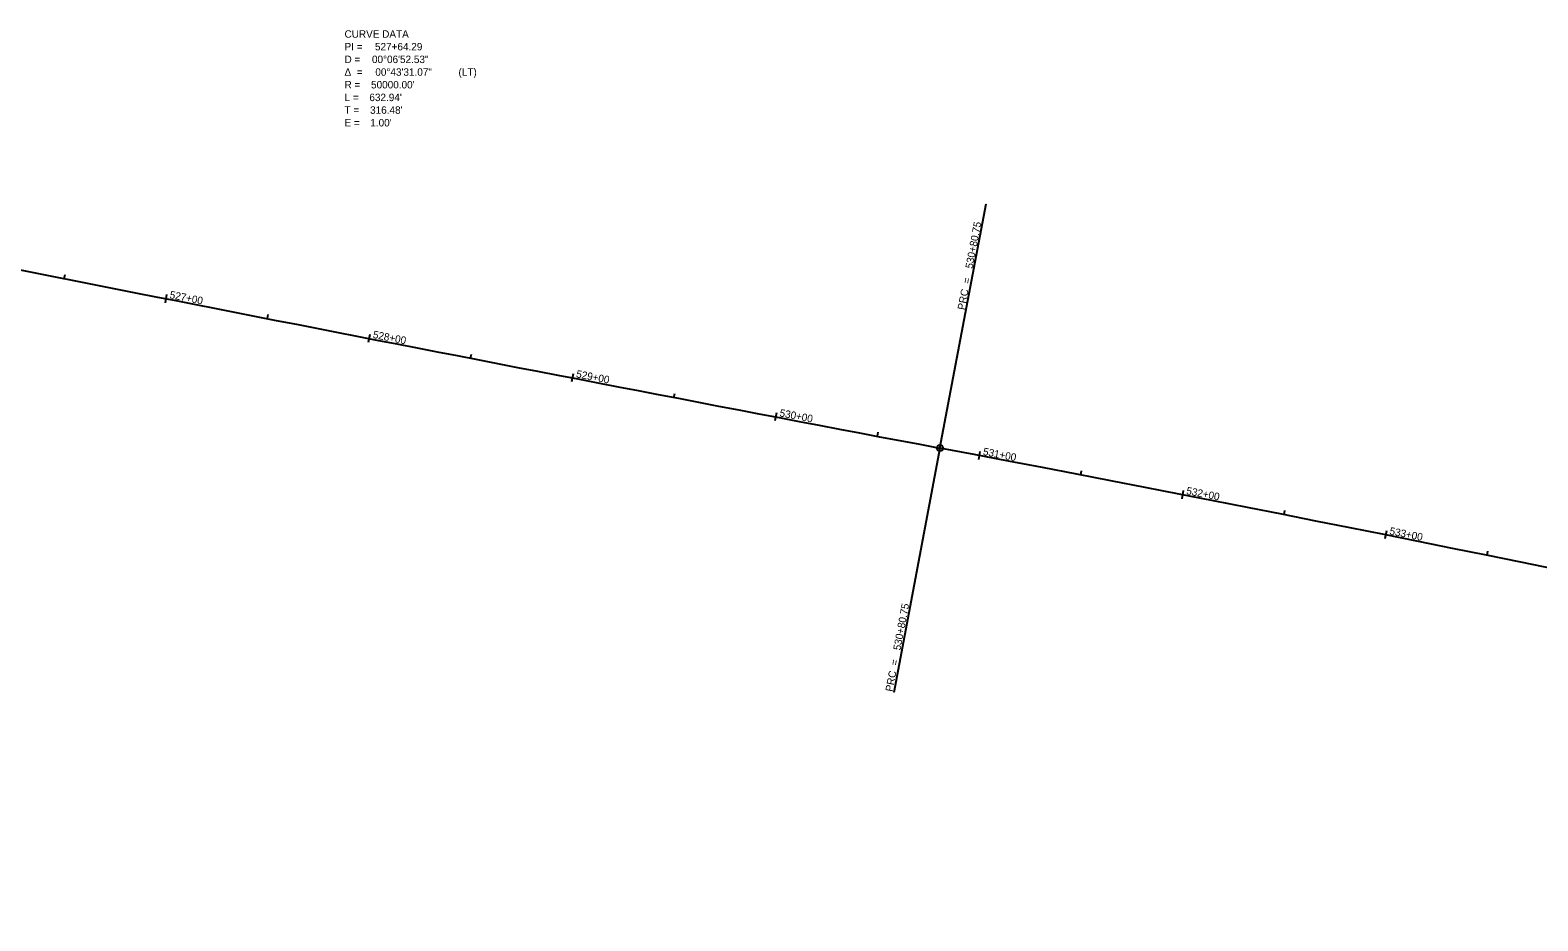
# Model space of a CAD drawing. Extents: x 1158481 to 1164419, y 610248 to 611824.
# Drawn here: x 1160710 to 1161438, y 610686 to 611116 of the extents above; entities that cross this region are included whole.
import ezdxf

# ---------------------------------------------------------------- set-up
doc = ezdxf.new("R2010")
doc.units = 0
for name, color, linetype in [('D_Roadway_Centerline_CurveData', 7, 'Continuous'), ('D_Roadway_Centerline_Flags', 7, 'Continuous'), ('D_Roadway_Centerline_Text', 7, 'Continuous'), ('SHET_Named_Boundary', 7, 'Continuous')]:
    doc.layers.add(name, color=color, linetype=linetype)

msp = doc.modelspace()

# ---------------------------------------------------------------- linework, layer by layer
at = {"layer": 'D_Roadway_Centerline_Flags'}
for p, q in [((1161149.01, 610913.82), (1161171.31, 611031.73)), ((1161171.31, 611031.73), (1161171.31, 611031.73)), ((1161149.01, 610913.82), (1161126.72, 610795.91)), ((1161149.01, 610913.82), (1161149.01, 610913.82)), ((1161126.72, 610795.91), (1161126.72, 610795.91))]:
    msp.add_line(p, q, dxfattribs=at)
msp.add_circle((1161149.01, 610913.82), 1.5, dxfattribs=at)
at = {"layer": 'D_Roadway_Centerline_Text'}
for p, q in [((1160726.11, 610995.67), (1160726.5, 610997.64)), ((1160775.55, 610987.95), (1160774.78, 610984.03)), ((1160824.22, 610976.34), (1160824.61, 610978.32)), ((1160873.68, 610968.73), (1160872.91, 610964.8)), ((1160922.38, 610957.21), (1160922.76, 610959.19)), ((1160971.85, 610949.7), (1160971.09, 610945.77)), ((1161020.57, 610938.28), (1161020.95, 610940.26)), ((1161070.05, 610930.86), (1161069.31, 610926.94)), ((1161118.8, 610919.55), (1161119.17, 610921.52)), ((1161168.3, 610912.21), (1161167.55, 610908.28)), ((1161217.03, 610900.84), (1161217.41, 610902.82)), ((1161266.5, 610893.29), (1161265.74, 610889.37)), ((1161315.18, 610881.68), (1161315.57, 610883.65)), ((1161364.61, 610873.88), (1161363.83, 610869.96)), ((1161413.23, 610862.03), (1161413.63, 610864))]:
    msp.add_line(p, q, dxfattribs=at)
at = {"layer": 'SHET_Named_Boundary'}
for centre, radius, start, end in [((1170437.61, 660043.47), 50000, 258.568558, 259.293856), ((1157433.57, 591261.97), 20000, 76.21133, 79.293856)]:
    msp.add_arc(centre, radius, start, end, dxfattribs=at)

# ---------------------------------------------------------------- texts
at = {"layer": 'D_Roadway_Centerline_CurveData'}
for s, p in [('CURVE DATA', (1160861.47, 611111.97)), ('PI = ', (1160861.47, 611105.85)), ('527+64.29', (1160876.17, 611105.85)), ('D = ', (1160861.47, 611099.73)), ('00°06\'52.53"', (1160874.71, 611099.73)), ('Δ  = ', (1160861.47, 611093.61)), ('00°43\'31.07"', (1160876.35, 611093.61)), (' (LT)', (1160915.16, 611093.61)), ('R = ', (1160861.47, 611087.49)), ("50000.00'", (1160874.28, 611087.49)), ('T = ', (1160861.47, 611075.25)), ('L = ', (1160861.47, 611081.37)), ("632.94'", (1160873.47, 611081.37)), ("316.48'", (1160873.82, 611075.25)), ('E = ', (1160861.47, 611069.13)), ("1.00'", (1160873.91, 611069.13))]:
    msp.add_text(s, height=3.6, dxfattribs=at).set_placement(p)
at = {"layer": 'D_Roadway_Centerline_Flags'}
for s, p in [('530+80.75', (1161164.75, 611000.28)), (' = ', (1161163.12, 610991.65)), ('PRC', (1161160.97, 610980.31)), ('530+80.75', (1161129.91, 610815.99)), (' = ', (1161128.27, 610807.36)), ('PRC', (1161126.13, 610796.02))]:
    msp.add_text(s, height=3.6, rotation=79.29386, dxfattribs=at).set_placement(p)
at = {"layer": 'D_Roadway_Centerline_Text'}
for s, rotation, p in [('527+00', 348.85755, (1160776.81, 610986.27)), ('528+00', 348.97214, (1160874.94, 610967.04)), ('529+00', 349.08673, (1160973.11, 610948.02)), ('530+00', 349.20132, (1161071.32, 610929.19)), ('531+00', 349.23872, (1161169.57, 610910.54)), ('532+00', 348.95224, (1161267.76, 610891.61)), ('533+00', 348.66576, (1161365.86, 610872.2))]:
    msp.add_text(s, height=3.6, rotation=rotation, dxfattribs=at).set_placement(p)

doc.saveas('drawing.dxf')
